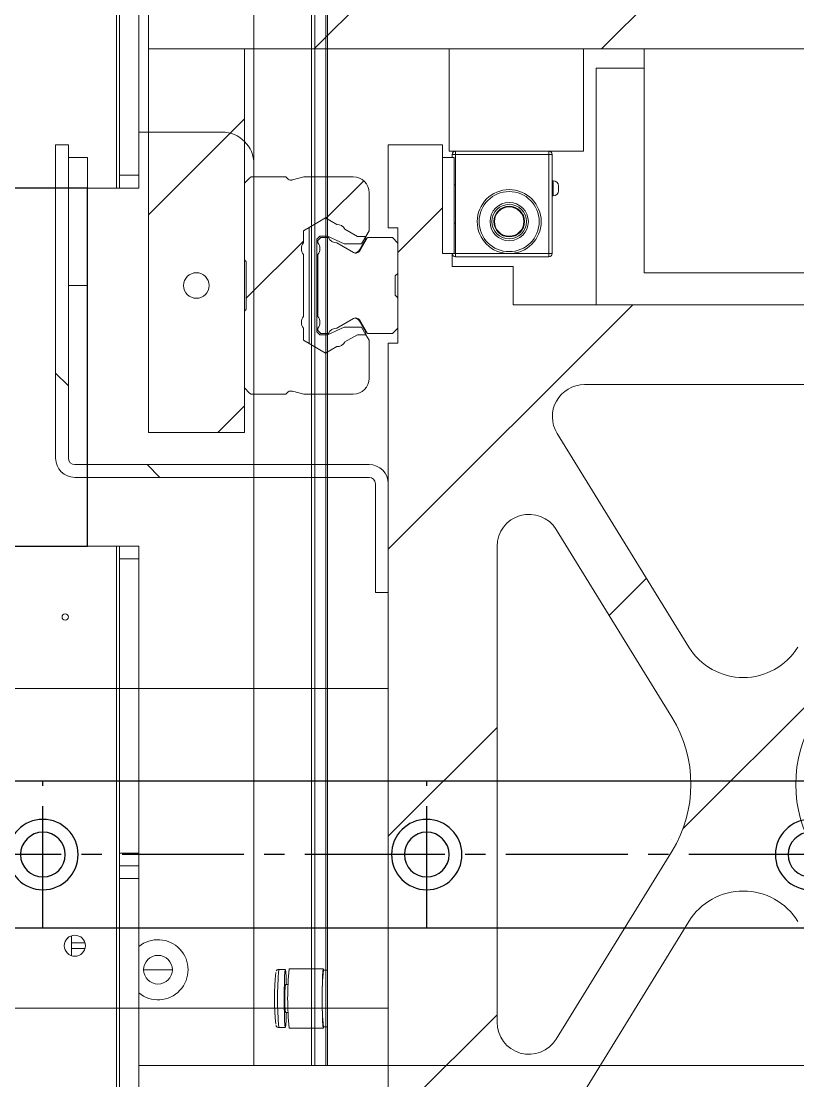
# Model space of a CAD drawing. Extents: x 500 to 100500, y -14500 to 21140.
# Drawn here: x 12685.3 to 12806.7, y -6474.4 to -6308.7 of the extents above; entities that cross this region are included whole.
import ezdxf

# ---------------------------------------------------------------- set-up
doc = ezdxf.new("R2010")
doc.units = 0
doc.linetypes.add('CENTER2', pattern=[28.575, 19.05, -3.175, 3.175, -3.175])
doc.linetypes.add('SLD-Solid', pattern=[0])
doc.layers.get('0').update_dxf_attribs({"linetype": 'CONTINUOUS'})
doc.layers.add('D', color=7, linetype='CONTINUOUS')
doc.layers.add('M06SMMF-001B', color=7, linetype='CONTINUOUS')
doc.layers.add('MODEL', color=7, linetype='SLD-Solid', lineweight=15)
pattern_1 = [(45, (62226.025, 1917.564), (-22.45064, 22.45064), [])]
pattern_2 = [(135, (-1040.06, -1164.264), (-22.45064, -22.45064), [])]

# ---------------------------------------------------------------- blocks, each defined once
blk = doc.blocks.new('KA$Cc1652419')
blk.add_lwpolyline([(244, 601.85), (338, 601.85), (338, 545.85), (244, 545.85)], close=True)
at = {"layer": 'MODEL'}
for p, q in [((218, 860.6), (218, 464.6)), ((208.47, 464.6), (208.47, 810.6)), ((209, 464.6), (209, 810.6)), ((239.5, 601.85), (239.5, 751.85)), ((206.5, 464.6), (206.5, 728.6)), ((236, 699.85), (236, 603.85)), ((239, 699.85), (239, 603.85)), ((206.77, 464.6), (206.77, 645.6)), ((223, 610.6), (236, 610.6)), ((239, 603.85), (236, 603.85)), ((236, 603.85), (236, 601.85)), ((239, 601.85), (239, 603.85)), ((236, 601.85), (239, 601.85)), ((239.5, 601.85), (239, 601.85)), ((371, 601.85), (239.5, 601.85)), ((239, 545.85), (236, 545.85)), ((236, 545.85), (236, 543.85)), ((239, 543.85), (239, 545.85)), ((239.5, 545.85), (239, 545.85)), ((371, 545.85), (239.5, 545.85)), ((239.5, 402.6), (239.5, 545.85)), ((236, 543.85), (239, 543.85)), ((236, 497.85), (236, 543.85)), ((239, 543.85), (239, 497.85)), ((239, 497.85), (236, 497.85)), ((236, 497.85), (236, 495.85)), ((239, 495.85), (239, 497.85)), ((239, 495.85), (236, 495.85)), ((236, 495.85), (236, 493.85)), ((239, 493.85), (239, 495.85)), ((236, 493.85), (239, 493.85)), ((236, 493.85), (236, 464.6)), ((239, 493.85), (239, 402.6)), ((246.5, 484.92), (246.5, 481.78)), ((246.5, 482.93), (244.4, 482.93)), ((244.42, 483.82), (246.5, 483.82)), ((246.5, 482.93), (246.5, 481.78)), ((207.14, 479.55), (206.5, 479.55)), ((212.49, 479.75), (207.14, 479.75)), ((214.09, 479.65), (213.09, 479.65)), ((230.75, 479.6), (235.25, 479.6)), ((213.09, 477.3), (212.65, 477.3)), ((212.65, 472.91), (213.09, 472.91)), ((206.5, 470.65), (207.14, 470.65)), ((206.77, 464.6), (206.77, 470.65)), ((207.14, 470.45), (212.49, 470.45)), ((208.47, 464.6), (208.47, 470.45)), ((209, 464.6), (209, 470.45)), ((213.09, 470.55), (214.09, 470.55)), ((16, 464.6), (236, 464.6)), ((236, 402.6), (236, 464.6))]:
    blk.add_line(p, q, dxfattribs=at)
at = {"layer": 'MODEL', "flags": 128}
for points in [[(247.25, 484.42), (247.15, 484.5), (247.06, 484.62)], [(207.09, 470.65), (207.12, 470.5), (207.17, 470.5), (207.22, 470.87), (207.26, 471.59), (207.3, 472.59), (207.32, 473.79), (207.33, 475.1), (207.32, 476.41), (207.3, 477.61), (207.26, 478.61), (207.22, 479.33), (207.17, 479.7), (207.12, 479.7), (207.09, 479.55)], [(212.93, 477.3), (212.94, 477.56), (212.97, 478.54), (213.02, 479.24), (213.06, 479.6), (213.11, 479.6), (213.16, 479.24), (213.21, 478.54), (213.24, 477.56), (213.26, 476.38), (213.27, 475.1), (213.26, 473.82), (213.24, 472.64), (213.21, 471.66), (213.16, 470.96), (213.11, 470.6), (213.06, 470.6), (213.02, 470.96), (212.97, 471.66), (212.94, 472.64), (212.93, 472.91)]]:
    blk.add_lwpolyline(points, dxfattribs=at)
at = {"layer": 'MODEL'}
for centre, radius in [((247.5, 534.77), 0.5), ((246, 483.35), 1.65), ((233, 479.6), 2.25)]:
    blk.add_circle(centre, radius, dxfattribs=at)
for centre, radius, start, end in [((223, 605.6), 5, 90, 180), ((233, 479.6), 4.7, 50.335, 309.665), ((163.27, 475.1), 44.09, 354.2079, 5.7921), ((166.65, 475.1), 46.08, 354.2079, 5.7921), ((169.23, 475.1), 45.09, 354.2079, 5.7921), ((172.4, 475.05), 42.39, 354.6197, 5.5499), ((190.47, 475.1), 22.72, 354.457, 5.543)]:
    blk.add_arc(centre, radius, start, end, dxfattribs=at)
for points, knots in [([(214.52, 479.42), (214.51, 479.42), (214.5, 479.45), (214.42, 479.54), (214.28, 479.63), (214.15, 479.64), (214.09, 479.65)], [0, 0, 0, 0, 0.027044, 0.329252, 0.668153, 1, 1, 1, 1]), ([(214.08, 470.55), (214.09, 470.55), (214.16, 470.54), (214.29, 470.58), (214.42, 470.67), (214.51, 470.76), (214.55, 470.85), (214.57, 470.88), (214.57, 470.9)], [0, 0, 0, 0, 0.038184, 0.289363, 0.491538, 0.671785, 0.844783, 1, 1, 1, 1])]:
    blk.add_open_spline(points, degree=3, knots=knots, dxfattribs=at)
blk = doc.blocks.new('KA$Cfd49dd59')
at = {"linetype": 'Continuous', "lineweight": 18}
h = blk.add_hatch(dxfattribs=at)
h.set_pattern_fill('ANSI31', color=6, scale=10, style=0)
h.set_pattern_definition(pattern_1)
h.paths.add_polyline_path([(257.75, 232), (257.75, 247), (72.25, 247), (72.25, 232)], flags=0)
h = blk.add_hatch(dxfattribs=at)
h.set_pattern_fill('ANSI31', color=6, scale=10, style=0)
h.set_pattern_definition(pattern_1)
h.paths.add_polyline_path([(87.25, 232), (72.25, 232), (72.25, 172), (87.25, 172)], flags=0)
edge = h.paths.add_edge_path(flags=0)
edge.add_arc((79.75, 195), 2, 0, 360)
h = blk.add_hatch(dxfattribs=at)
h.set_pattern_fill('ANSI31', color=6, scale=10, style=0)
h.set_pattern_definition(pattern_1)
edge = h.paths.add_edge_path(flags=0)
edge.add_line((218.25, 165), (217.25, 165))
edge.add_line((217.25, 165), (217.25, 182))
edge.add_line((217.25, 182), (218.25, 182))
edge.add_line((218.25, 182), (218.25, 192))
edge.add_line((218.25, 192), (129.25, 192))
edge.add_line((129.25, 192), (129.25, 198))
edge.add_line((129.25, 198), (119.75, 198))
edge.add_line((119.75, 198), (119.75, 200))
edge.add_line((119.75, 200), (118.25, 200))
edge.add_line((118.25, 200), (118.25, 217))
edge.add_line((118.25, 217), (109.75, 217))
edge.add_line((109.75, 217), (109.75, 204))
edge.add_line((109.75, 204), (111.25, 204))
edge.add_line((111.25, 204), (111.25, 186))
edge.add_line((111.25, 186), (109.75, 186))
edge.add_line((109.75, 186), (109.75, 69))
edge.add_line((109.75, 69), (112.25, 69))
edge.add_arc((112.25, 68.5), 0.5, 0, 90, ccw=False)
edge.add_line((112.75, 68.5), (112.75, 67.5))
edge.add_arc((113.25, 67.5), 0.5, 180, 270)
edge.add_line((113.25, 67), (115.75, 67))
edge.add_arc((115.75, 65), 2, 0, 90, ccw=False)
edge.add_line((117.75, 65), (117.75, 59))
edge.add_arc((115.75, 59), 2, 270, 360, ccw=False)
edge.add_line((115.75, 57), (113.25, 57))
edge.add_arc((113.25, 56.5), 0.5, 90, 180)
edge.add_line((112.75, 56.5), (112.75, 55.5))
edge.add_arc((112.25, 55.5), 0.5, 270, 360, ccw=False)
edge.add_line((112.25, 55), (109.75, 55))
edge.add_line((109.75, 55), (109.75, 42))
edge.add_line((109.75, 42), (218.25, 42))
edge.add_line((218.25, 42), (218.25, 52))
edge.add_line((218.25, 52), (217.25, 52))
edge.add_line((217.25, 52), (217.25, 69))
edge.add_line((217.25, 69), (218.25, 69))
edge.add_line((218.25, 69), (218.25, 165))
edge = h.paths.add_edge_path(flags=0)
edge.add_line((194.36, 171.88), (173.76, 138.45))
edge.add_arc((165.25, 143.69), 10, 211.6331, 328.3669, ccw=False)
edge.add_line((156.74, 138.45), (136.14, 171.88))
edge.add_arc((140.4, 174.5), 5, 90, 211.6331, ccw=False)
edge.add_line((140.4, 179.5), (190.1, 179.5))
edge.add_arc((190.1, 174.5), 5, -31.6331, 90, ccw=False)
edge = h.paths.add_edge_path(flags=0)
edge.add_line((136.14, 62.12), (156.74, 95.55))
edge.add_arc((165.25, 90.31), 10, 31.6331, 148.3669, ccw=False)
edge.add_line((173.76, 95.55), (194.36, 62.12))
edge.add_arc((190.1, 59.5), 5, -90, 31.6331, ccw=False)
edge.add_line((190.1, 54.5), (140.4, 54.5))
edge.add_arc((140.4, 59.5), 5, 148.3669, 270, ccw=False)
edge = h.paths.add_edge_path(flags=0)
edge.add_line((194.49, 77.15), (176.41, 106.51))
edge.add_arc((193.44, 117), 20, 148.3669, 211.6331, ccw=False)
edge.add_line((176.41, 127.49), (194.49, 156.85))
edge.add_arc((198.75, 154.22), 5, 0, 148.3669, ccw=False)
edge.add_line((203.75, 154.22), (203.75, 79.78))
edge.add_arc((198.75, 79.78), 5, -148.3669, 0, ccw=False)
edge = h.paths.add_edge_path(flags=0)
edge.add_line((136.01, 156.85), (154.09, 127.49))
edge.add_arc((137.06, 117), 20, -31.6331, 31.6331, ccw=False)
edge.add_line((154.09, 106.51), (136.01, 77.15))
edge.add_arc((131.75, 79.78), 5, 180, 328.3669, ccw=False)
edge.add_line((126.75, 79.78), (126.75, 154.22))
edge.add_arc((131.75, 154.22), 5, 31.6331, 180, ccw=False)
at = {"layer": 'MODEL'}
h = blk.add_hatch(dxfattribs=at)
h.set_pattern_fill('ANSI31', color=2, scale=10, angle=90, style=0)
h.set_pattern_definition(pattern_2)
edge = h.paths.add_edge_path(flags=0)
edge.add_line((107.75, 164), (107.75, 147))
edge.add_line((107.75, 147), (109.75, 147))
edge.add_line((109.75, 147), (109.75, 164))
edge.add_arc((106.75, 164), 3, 0, 90)
edge.add_line((106.75, 167), (60.75, 167))
edge.add_arc((60.75, 168), 1, 180, 270, ccw=False)
edge.add_line((59.75, 168), (59.75, 217))
edge.add_line((59.75, 217), (57.75, 217))
edge.add_line((57.75, 217), (57.75, 168))
edge.add_arc((60.75, 168), 3, 180, 270)
edge.add_line((60.75, 165), (106.75, 165))
edge.add_arc((106.75, 164), 1, 0, 90, ccw=False)
h = blk.add_hatch(dxfattribs=at)
h.set_pattern_fill('ANSI31', color=2, scale=10, style=0)
h.set_pattern_definition([(45, (-1040.06, -1164.264), (-22.45064, 22.45064), [])])
edge = h.paths.add_edge_path(flags=0)
edge.add_line((106.75, 203.55), (106.75, 209.52))
edge.add_arc((104.26, 209.51), 2.49, 0.2276, 89.564)
edge.add_line((104.28, 212), (96.55, 212))
edge.add_line((96.55, 212), (94.75, 211.52))
edge.add_arc((94.62, 212), 0.501, 270.0083, 284.9917, ccw=False)
edge.add_line((94.62, 211.5), (94.46, 211.5))
edge.add_arc((94.46, 212), 0.5, 225, 270, ccw=False)
edge.add_line((94.1, 211.65), (93.75, 212))
edge.add_line((93.75, 212), (88.33, 212))
edge.add_line((88.33, 212), (88.06, 211.81))
edge.add_line((88.06, 211.81), (87.25, 211))
edge.add_line((87.25, 211), (87.25, 199))
edge.add_line((87.25, 199), (87.4, 198.85))
edge.add_arc((87.05, 198.49), 0.5, -0.0063, 44.9996, ccw=False)
edge.add_line((87.55, 198.49), (87.55, 191.51))
edge.add_arc((87.05, 191.51), 0.5, -44.9996, 0.0063, ccw=False)
edge.add_line((87.4, 191.15), (87.25, 191))
edge.add_line((87.25, 191), (87.25, 179))
edge.add_line((87.25, 179), (88.06, 178.19))
edge.add_line((88.06, 178.19), (88.33, 178))
edge.add_line((88.33, 178), (93.75, 178))
edge.add_line((93.75, 178), (94.1, 178.35))
edge.add_arc((94.46, 178), 0.5, 90, 135, ccw=False)
edge.add_line((94.46, 178.5), (94.62, 178.5))
edge.add_arc((94.62, 178), 0.501, 75.0083, 89.9917, ccw=False)
edge.add_line((94.75, 178.48), (96.55, 178))
edge.add_line((96.55, 178), (104.28, 178))
edge.add_arc((104.26, 180.49), 2.49, 270.436, 359.7724)
edge.add_line((106.75, 180.48), (106.75, 186.45))
edge.add_line((106.75, 186.45), (106.25, 187.31))
edge.add_line((106.25, 187.31), (104.94, 187.31))
edge.add_line((104.94, 187.31), (102.96, 186.17))
edge.add_arc((101.71, 186.89), 1.45, 270, 330, ccw=False)
edge.add_line((101.71, 185.44), (99.96, 184.43))
edge.add_line((99.96, 184.43), (96.49, 186.43))
edge.add_line((96.49, 186.43), (96.49, 188.33))
edge.add_arc((97.62, 189.24), 1.45, 141.0671, 218.9329, ccw=False)
edge.add_line((96.49, 190.16), (96.49, 199.84))
edge.add_arc((97.62, 200.76), 1.45, 141.0671, 218.9329, ccw=False)
edge.add_line((96.49, 201.67), (96.49, 203.57))
edge.add_line((96.49, 203.57), (99.96, 205.57))
edge.add_line((99.96, 205.57), (101.7, 204.56))
edge.add_arc((101.7, 203.11), 1.45, 30, 90, ccw=False)
edge.add_line((102.96, 203.83), (104.94, 202.69))
edge.add_line((104.94, 202.69), (106.25, 202.69))
edge.add_line((106.25, 202.69), (106.75, 203.55))
h = blk.add_hatch(dxfattribs=at)
h.set_pattern_fill('ANSI31', color=2, scale=10, angle=90, style=0)
h.set_pattern_definition(pattern_2)
edge = h.paths.add_edge_path(flags=0)
edge.add_arc((101.7, 186.89), 1.45, 88.9925, 155.2527, ccw=False)
edge.add_line((101.73, 188.34), (104.32, 189.84))
edge.add_arc((104.67, 189.23), 0.7, 30.0011, 119.9978, ccw=False)
edge.add_line((105.28, 189.58), (106.48, 187.5))
edge.add_line((106.48, 187.5), (110.4, 187.5))
edge.add_line((110.4, 187.5), (111.25, 188.35))
edge.add_line((111.25, 188.35), (111.25, 193.1))
edge.add_line((111.25, 193.1), (110.85, 193.5))
edge.add_line((110.85, 193.5), (110.85, 196.5))
edge.add_line((110.85, 196.5), (111.25, 196.9))
edge.add_line((111.25, 196.9), (111.25, 201.65))
edge.add_line((111.25, 201.65), (110.4, 202.5))
edge.add_line((110.4, 202.5), (106.48, 202.5))
edge.add_line((106.48, 202.5), (105.28, 200.42))
edge.add_arc((104.67, 200.77), 0.7, 240.0031, 330.0042, ccw=False)
edge.add_line((104.32, 200.16), (101.73, 201.66))
edge.add_arc((101.7, 203.11), 1.45, 204.7553, 270.9966, ccw=False)
edge.add_line((100.39, 202.5), (99.2, 202.5))
edge.add_line((99.2, 202.5), (98.75, 202.05))
edge.add_line((98.75, 202.05), (98.75, 201.67))
edge.add_arc((97.62, 200.76), 1.45, -38.9329, 38.9329, ccw=False)
edge.add_line((98.75, 199.84), (98.75, 190.16))
edge.add_arc((97.62, 189.24), 1.45, -38.9284, 38.9284, ccw=False)
edge.add_line((98.75, 188.33), (98.75, 187.95))
edge.add_line((98.75, 187.95), (99.2, 187.5))
edge.add_line((99.2, 187.5), (100.39, 187.5))
at = {"layer": 'MODEL', "color": 2}
for p, q in [((72.25, 232), (72.25, 247)), ((72.25, 232), (87.25, 232)), ((72.25, 232), (72.25, 172)), ((257.75, 232), (72.25, 232)), ((87.25, 232), (87.25, 172)), ((119.25, 216), (119.25, 232)), ((140.25, 232), (140.25, 216)), ((149.75, 232), (149.75, 197)), ((142.25, 229), (142.25, 192)), ((149.75, 229), (142.25, 229)), ((57.75, 168), (57.75, 217)), ((59.75, 217), (57.75, 217)), ((59.75, 168), (59.75, 217)), ((109.75, 204), (109.75, 217)), ((118.25, 217), (109.75, 217)), ((118.25, 200), (118.25, 217)), ((120.25, 216), (119.25, 216)), ((120.25, 215.5), (119.75, 215.5)), ((119.75, 215), (119.75, 215.5)), ((120.25, 215.5), (120.25, 216)), ((120.25, 216), (134.85, 216)), ((134.85, 215.5), (120.25, 215.5)), ((120.25, 215.5), (120.25, 210.75)), ((134.85, 215.5), (134.85, 216)), ((140.25, 216), (134.85, 216)), ((135.35, 215.5), (134.85, 215.5)), ((134.85, 200), (134.85, 215.5)), ((135.35, 215.5), (135.35, 200)), ((62.75, 215), (59.75, 215)), ((62.75, 215), (62.75, 195)), ((118.25, 215), (120.05, 215)), ((118.25, 215), (118.25, 200)), ((120.05, 215), (120.05, 200)), ((135.36, 212.24), (135.35, 212.24)), ((88.06, 211.81), (87.25, 211)), ((87.25, 211), (87.25, 199)), ((88.33, 212), (88.06, 211.81)), ((93.75, 212), (88.33, 212)), ((94.1, 211.65), (93.75, 212)), ((94.62, 211.5), (94.46, 211.5)), ((96.55, 212), (94.75, 211.52)), ((104.28, 212), (96.55, 212)), ((96.85, 212), (96.85, 212)), ((104.25, 212), (96.85, 212)), ((120.25, 210.75), (120.05, 210.75)), ((120.25, 204.75), (120.25, 210.75)), ((135.55, 211.38), (135.35, 211.38)), ((135.55, 210.2), (135.55, 211.38)), ((136.35, 210.58), (136.35, 210.2)), ((106.75, 203.55), (106.75, 209.52)), ((135.35, 209.02), (135.55, 209.02)), ((135.55, 209.02), (135.55, 210.2)), ((136.35, 210.2), (136.35, 209.82)), ((96.49, 203.57), (99.96, 205.57)), ((99.96, 205.57), (101.7, 204.56)), ((97.4, 185.91), (97.4, 204.09)), ((102.96, 203.83), (104.94, 202.69)), ((111.25, 204), (109.75, 204)), ((111.25, 186), (111.25, 204)), ((120.05, 204.75), (120.25, 204.75)), ((120.25, 204.75), (120.25, 200)), ((96.49, 201.67), (96.49, 203.57)), ((99.06, 202.7), (98.6, 202.24)), ((98.6, 187.77), (98.6, 202.24)), ((98.75, 202.05), (99.2, 202.5)), ((100.26, 202.7), (99.06, 202.7)), ((99.2, 202.5), (100.39, 202.5)), ((100.26, 202.7), (102.83, 201.5)), ((104.94, 202.69), (106.25, 202.69)), ((105.25, 200.57), (106.25, 202.3)), ((106.25, 202.3), (105.25, 200.57)), ((105.28, 200.42), (106.48, 202.5)), ((105.56, 201.5), (106.25, 202.69)), ((106.25, 202.69), (106.75, 203.55)), ((106.25, 202.3), (106.25, 202.69)), ((106.25, 202.3), (106.25, 202.3)), ((106.48, 202.5), (110.4, 202.5)), ((110.4, 202.5), (111.25, 201.65)), ((98.75, 201.67), (98.75, 202.05)), ((101.73, 201.66), (104.32, 200.16)), ((102.83, 201.5), (105.56, 201.5)), ((111.25, 201.65), (111.25, 196.9)), ((87.25, 199), (87.4, 198.85)), ((96.49, 190.16), (96.49, 199.84)), ((98.75, 190.16), (98.75, 199.84)), ((120.05, 200), (118.25, 200)), ((119.75, 200), (118.25, 200)), ((119.75, 198), (119.75, 200)), ((120.05, 200), (120.25, 200)), ((120.25, 199.5), (120.25, 200)), ((120.25, 200), (134.85, 200)), ((134.85, 199.5), (120.25, 199.5)), ((134.85, 199.5), (134.85, 200)), ((134.85, 200), (135.35, 200)), ((87.55, 198.49), (87.55, 191.51)), ((129.25, 198), (119.75, 198)), ((129.25, 192), (129.25, 198)), ((111.25, 196.9), (110.85, 196.5)), ((110.85, 196.5), (110.85, 193.5)), ((179.75, 197), (149.75, 197)), ((62.75, 195), (59.75, 195)), ((110.85, 193.5), (111.25, 193.1)), ((111.25, 193.1), (111.25, 188.35)), ((87.4, 191.15), (87.25, 191)), ((87.25, 191), (87.25, 179)), ((129.25, 192), (218.25, 192)), ((104.32, 189.84), (101.73, 188.34)), ((106.25, 187.7), (105.25, 189.43)), ((106.48, 187.5), (105.28, 189.58)), ((96.49, 186.43), (96.49, 188.33)), ((98.6, 187.77), (99.06, 187.3)), ((98.75, 187.95), (98.75, 188.33)), ((99.2, 187.5), (98.75, 187.95)), ((99.06, 187.3), (100.26, 187.3)), ((100.39, 187.5), (99.2, 187.5)), ((102.83, 188.5), (100.26, 187.3)), ((105.56, 188.5), (102.83, 188.5)), ((104.94, 187.31), (102.96, 186.17)), ((106.25, 187.31), (104.94, 187.31)), ((105.56, 188.5), (106.25, 187.31)), ((106.25, 187.31), (106.25, 187.7)), ((106.75, 186.45), (106.25, 187.31)), ((110.4, 187.5), (106.48, 187.5)), ((111.25, 188.35), (110.4, 187.5)), ((99.96, 184.43), (96.49, 186.43)), ((106.75, 180.48), (106.75, 186.45)), ((109.75, 186), (111.25, 186)), ((109.75, 69), (109.75, 186)), ((101.7, 185.44), (99.96, 184.43)), ((87.25, 179), (88.06, 178.19)), ((140.4, 179.5), (190.1, 179.5)), ((88.06, 178.19), (88.33, 178)), ((88.33, 178), (93.75, 178)), ((93.75, 178), (94.1, 178.35)), ((94.46, 178.5), (94.62, 178.5)), ((94.75, 178.48), (96.55, 178)), ((96.55, 178), (104.28, 178)), ((104.25, 178), (96.85, 178)), ((96.85, 178), (96.85, 178)), ((87.25, 172), (72.25, 172)), ((156.74, 138.45), (136.14, 171.88)), ((106.75, 167), (60.75, 167)), ((106.75, 165), (60.75, 165)), ((107.75, 147), (107.75, 164)), ((109.75, 147), (109.75, 164)), ((136.01, 156.85), (154.09, 127.49)), ((126.75, 79.78), (126.75, 154.22)), ((107.75, 147), (109.75, 147)), ((12, 132), (97.75, 132)), ((97.75, 132), (109.75, 132)), ((97.75, 82), (97.75, 132)), ((154.09, 106.51), (136.01, 77.15)), ((136.14, 62.12), (156.74, 95.55)), ((12, 82), (97.75, 82)), ((109.75, 82), (97.75, 82))]:
    blk.add_line(p, q, dxfattribs=at)
for centre, radius in [((128.65, 205), 5), ((128.65, 205), 4.7), ((128.65, 205), 3), ((128.65, 205), 2.7), ((128.65, 205), 2.4), ((128.65, 205), 2.3), ((79.75, 195), 2)]:
    blk.add_circle(centre, radius, dxfattribs=at)
for centre, radius, start, end in [((120.25, 215.5), 0.5, 90, 180), ((134.85, 215.5), 0.5, 0, 90), ((94.46, 212), 0.5, 225, 270), ((94.62, 212), 0.501, 270.0083, 284.9917), ((104.26, 209.51), 2.49, 0.2276, 89.564), ((135.55, 210.58), 0.8, 0, 90), ((135.55, 209.82), 0.8, 270, 0), ((101.7, 203.11), 1.45, 30, 90), ((101.7, 203.11), 1.45, 204.7553, 270.9966), ((97.62, 200.76), 1.45, 141.0671, 218.9329), ((97.62, 200.76), 1.45, 321.0671, 38.9329), ((104.38, 201.07), 1, 278.8462, 330.0001), ((104.38, 201.07), 1, 278.8775, 330.0001), ((104.67, 200.77), 0.7, 240.0031, 330.0042), ((120.25, 200), 0.5, 180, 270), ((134.85, 200), 0.5, 270, 0), ((87.05, 198.49), 0.5, 359.9937, 44.9996), ((87.05, 191.51), 0.5, 315.0004, 0.0063), ((97.62, 189.24), 1.45, 141.0671, 218.9329), ((97.62, 189.24), 1.45, 321.0716, 38.9284), ((104.67, 189.23), 0.7, 30.0011, 119.9978), ((104.38, 188.93), 1, 29.9999, 81.1407), ((101.7, 186.89), 1.45, 88.9925, 155.2527), ((101.7, 186.89), 1.45, 270, 330), ((104.26, 180.49), 2.49, 270.436, 359.7724), ((140.4, 174.5), 5, 90, 211.6331), ((94.46, 178), 0.5, 90, 135), ((94.62, 178), 0.501, 75.0083, 89.9917), ((60.75, 168), 3, 180, 270), ((60.75, 168), 1, 180, 270), ((106.75, 164), 3, 0, 90), ((106.75, 164), 1, 0, 90), ((131.75, 154.22), 5, 31.6331, 180), ((165.25, 143.69), 10, 211.6331, 328.3669), ((137.06, 117), 20, 328.3669, 31.6331), ((193.44, 117), 20, 148.3669, 211.6331), ((165.25, 90.31), 10, 31.6331, 148.3669), ((131.75, 79.78), 5, 180, 328.3669)]:
    blk.add_arc(centre, radius, start, end, dxfattribs=at)
blk = doc.blocks.new('KA$C71AE73A2')
at = {"color": 150, "linetype": 'Continuous'}
for p, q in [((0, 11.5), (59.999998, 11.5)), ((0, -11.50015), (59.999998, -11.50015))]:
    blk.add_line(p, q, dxfattribs=at)
at = {"color": 1, "linetype": 'CENTER2'}
for p, q in [((0, 11.5), (0, -11.50015)), ((59.999998, 11.5), (59.999998, -11.50015)), ((0, 0), (59.999998, 0))]:
    blk.add_line(p, q, dxfattribs=at)
at = {"color": 150, "linetype": 'Continuous'}
for centre, radius, start, end in [((0, 0), 5.5, 270, 90), ((59.999998, 0), 5.5, 90, 270), ((0, 0), 3.5, 270, 90), ((59.999998, 0), 3.5, 90, 270)]:
    blk.add_arc(centre, radius, start, end, dxfattribs=at)
blk = doc.blocks.new('KF4X')
at = {"color": 7, "linetype": 'Continuous', "rotation": 180}
for p in [(86825.38, -119640.32, 69.39), (86885.38, -119640.32, 69.39), (86945.38, -119640.32, 69.39)]:
    blk.add_blockref('KA$C71AE73A2', p, dxfattribs=at)
blk = doc.blocks.new('KSKDKFK')
at = {"layer": 'M06SMMF-001B'}
blk.add_blockref('KF4X', (-105004.29, 93463.14, -45.95), dxfattribs=at)

msp = doc.modelspace()

# ---------------------------------------------------------------- block references
at = {"layer": 'D', "color": 0}
msp.add_blockref('KA$Cfd49dd59', (12632.96, -6545.04, -97.17), dxfattribs=at)
at = {"layer": 'D'}
msp.add_blockref('KSKDKFK', (30867.63, 19738.15, -55.27), dxfattribs=at)
at = {"layer": 'M06SMMF-001B', "xscale": -1}
msp.add_blockref('KA$Cc1652419', (12939.71, -6936.64, -97.17), dxfattribs=at)

doc.saveas('drawing.dxf')
